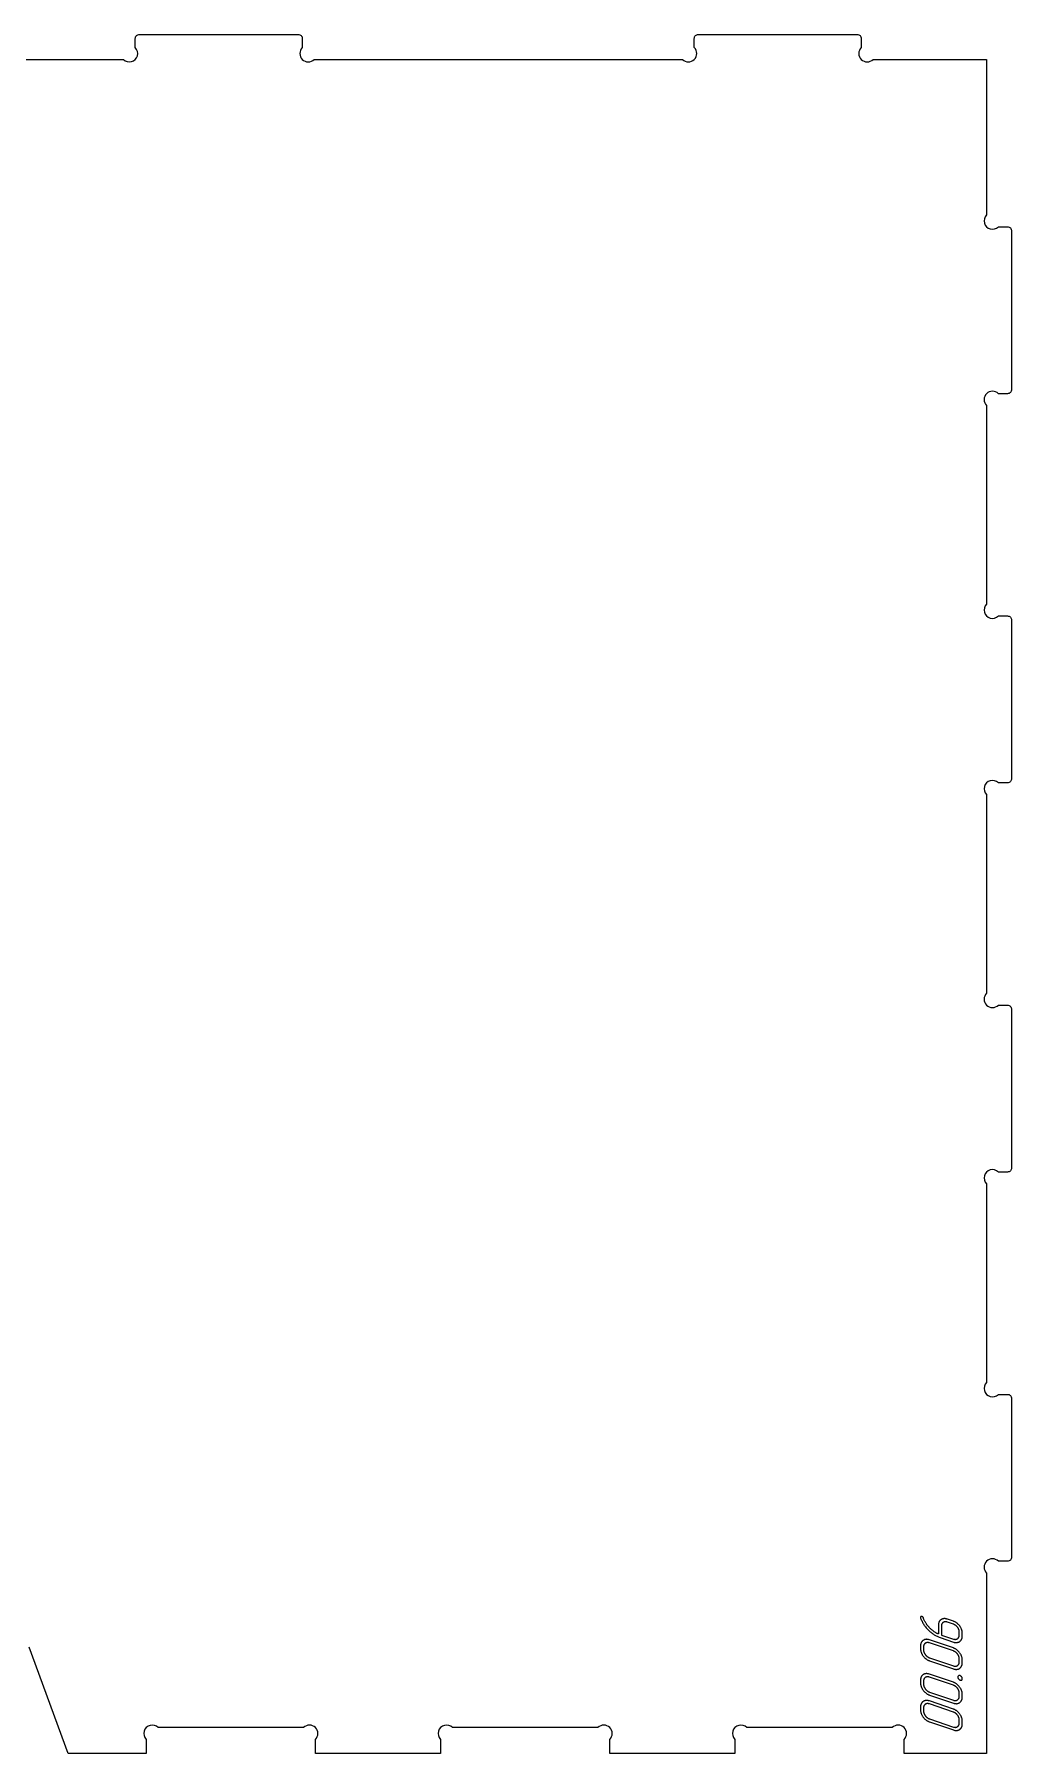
# Model space of a CAD drawing. Header units: millimetres. Extents: x 10 to 1367, y -717 to -10.
# Drawn here: x 662.7 to 896.8, y -422.2 to -10.2 of the extents above; entities that cross this region are included whole.
import ezdxf

# ---------------------------------------------------------------- set-up
doc = ezdxf.new("R2010")
doc.units = ezdxf.units.MM
doc.layers.add('cut', color=7, linetype='Continuous', lineweight=0)
doc.layers.add('mark', color=7, linetype='Continuous', lineweight=0)

msp = doc.modelspace()

# ---------------------------------------------------------------- linework, layer by layer
at = {"layer": 'cut'}
msp.add_lwpolyline([(595.81, -16.18), (684.04, -16.18, 1), (686.87, -13.35), (686.87, -11.18, -0.414214), (687.87, -10.18), (725.87, -10.18, -0.414214), (726.87, -11.18), (726.87, -13.35, 1), (729.7, -16.18), (817.93, -16.18, 1), (820.75, -13.35), (820.75, -11.18, -0.414214), (821.75, -10.18), (859.75, -10.18, -0.414214), (860.75, -11.18), (860.75, -13.35, 1), (863.58, -16.18), (890.75, -16.18), (890.75, -53.45, 1), (893.58, -56.28), (895.75, -56.28, -0.414214), (896.75, -57.28), (896.75, -95.28, -0.414214), (895.75, -96.28), (893.58, -96.28, 1), (890.75, -99.11), (890.75, -146.72, 1), (893.58, -149.54), (895.75, -149.54, -0.414214), (896.75, -150.54), (896.75, -188.54, -0.414214), (895.75, -189.54), (893.58, -189.54, 1), (890.75, -192.37), (890.75, -239.98, 1), (893.58, -242.81), (895.75, -242.81, -0.414214), (896.75, -243.81), (896.75, -281.81, -0.414214), (895.75, -282.81), (893.58, -282.81, 1), (890.75, -285.64), (890.75, -333.25, 1), (893.58, -336.08), (895.75, -336.08, -0.414214), (896.75, -337.08), (896.75, -375.08, -0.414214), (895.75, -376.08), (893.58, -376.08, 1), (890.75, -378.91), (890.75, -422.18), (871, -422.18), (871, -418.76, 1), (868.18, -415.93), (833.33, -415.93, 1), (830.5, -418.76), (830.5, -422.18), (800.5, -422.18), (800.5, -418.76, 1), (797.68, -415.93), (762.83, -415.93, 1), (760, -418.76), (760, -422.18), (730, -422.18), (730, -418.76, 1), (727.18, -415.93), (692.33, -415.93, 1), (689.5, -418.76), (689.5, -422.18), (670.75, -422.18), (661.46, -396.64, 1)], format="xyb", dxfattribs=at)
at = {"layer": 'mark'}
for points in [[(882.8, -390.44), (881.37, -389.95), (881.26, -389.92), (881.15, -389.89), (881.05, -389.87), (880.94, -389.85), (880.84, -389.83), (880.74, -389.83), (880.64, -389.82), (880.54, -389.83), (880.45, -389.84), (880.36, -389.85), (880.27, -389.87), (880.18, -389.9), (880.1, -389.93), (880.01, -389.97), (879.93, -390.01), (879.85, -390.06), (879.78, -390.11), (879.71, -390.17), (879.64, -390.23), (879.58, -390.3), (879.53, -390.37), (879.47, -390.44), (879.43, -390.52), (879.39, -390.6), (879.35, -390.68), (879.32, -390.77), (879.29, -390.86), (879.27, -390.96), (879.25, -391.06), (879.24, -391.16), (879.23, -391.27), (879.23, -391.38), (879.23, -393.51), (879.11, -393.47), (879, -393.42), (878.87, -393.36), (878.75, -393.3), (878.63, -393.23), (878.5, -393.15), (878.37, -393.07), (878.24, -392.98), (878.11, -392.89), (877.98, -392.79), (877.85, -392.7), (877.73, -392.6), (877.61, -392.5), (877.5, -392.4), (877.39, -392.3), (877.28, -392.2), (877.2, -392.12), (877.13, -392.05), (877.05, -391.97), (876.98, -391.89), (876.91, -391.82), (876.85, -391.74), (876.78, -391.67), (876.72, -391.59), (876.66, -391.52), (876.6, -391.44), (876.55, -391.37), (876.49, -391.3), (876.44, -391.23), (876.39, -391.16), (876.35, -391.09), (876.3, -391.02), (876.2, -390.85), (876.1, -390.69), (876.01, -390.52), (875.92, -390.36), (875.77, -390), (875.69, -389.82), (875.65, -389.67), (875.63, -389.63), (875.61, -389.59), (875.59, -389.56), (875.57, -389.53), (875.55, -389.5), (875.53, -389.47), (875.51, -389.45), (875.49, -389.43), (875.45, -389.4), (875.41, -389.37), (875.37, -389.34), (875.32, -389.32), (875.28, -389.31), (875.25, -389.31), (875.21, -389.3), (875.18, -389.3), (875.15, -389.31), (875.12, -389.31), (875.09, -389.32), (875.06, -389.33), (875.03, -389.35), (875.01, -389.37), (874.99, -389.39), (874.97, -389.41), (874.96, -389.44), (874.95, -389.47), (874.95, -389.5), (874.95, -389.53), (874.97, -389.69), (875.05, -389.9), (875.13, -390.11), (875.22, -390.31), (875.31, -390.51), (875.41, -390.71), (875.52, -390.9), (875.63, -391.09), (875.75, -391.28), (875.87, -391.47), (876, -391.65), (876.14, -391.82), (876.28, -392), (876.43, -392.17), (876.58, -392.34), (876.74, -392.51), (876.9, -392.67), (877.06, -392.82), (877.22, -392.96), (877.38, -393.09), (877.54, -393.22), (877.7, -393.35), (877.87, -393.46), (878.04, -393.58), (878.2, -393.69), (878.38, -393.79), (878.55, -393.89), (878.72, -393.98), (878.9, -394.07), (879.08, -394.15), (879.26, -394.22), (879.44, -394.3), (879.63, -394.36), (882.8, -395.44), (882.92, -395.48), (883.03, -395.51), (883.13, -395.53), (883.24, -395.55), (883.34, -395.56), (883.44, -395.56), (883.54, -395.56), (883.63, -395.56), (883.73, -395.55), (883.82, -395.53), (883.91, -395.5), (884, -395.47), (884.08, -395.44), (884.17, -395.4), (884.25, -395.35), (884.33, -395.3), (884.4, -395.24), (884.47, -395.18), (884.54, -395.12), (884.6, -395.05), (884.65, -394.98), (884.7, -394.91), (884.75, -394.83), (884.79, -394.75), (884.83, -394.67), (884.86, -394.59), (884.89, -394.5), (884.91, -394.41), (884.92, -394.32), (884.94, -394.23), (884.94, -394.13), (884.95, -394.03), (884.95, -393.31), (884.94, -393.2), (884.94, -393.09), (884.92, -392.98), (884.91, -392.87), (884.89, -392.76), (884.86, -392.65), (884.83, -392.54), (884.79, -392.43), (884.75, -392.32), (884.7, -392.22), (884.65, -392.11), (884.59, -392), (884.53, -391.9), (884.47, -391.79), (884.4, -391.69), (884.32, -391.58), (884.24, -391.48), (884.16, -391.38), (884.08, -391.29), (883.99, -391.2), (883.9, -391.11), (883.81, -391.03), (883.72, -390.95), (883.63, -390.88), (883.53, -390.81), (883.44, -390.74), (883.34, -390.68), (883.23, -390.63), (883.13, -390.57), (883.02, -390.52), (882.91, -390.48)], [(882.8, -391.15), (881.37, -390.67), (881.3, -390.65), (881.23, -390.63), (881.16, -390.61), (881.09, -390.6), (881.02, -390.59), (880.95, -390.58), (880.89, -390.58), (880.83, -390.59), (880.76, -390.59), (880.7, -390.6), (880.64, -390.61), (880.58, -390.63), (880.53, -390.65), (880.47, -390.68), (880.42, -390.7), (880.36, -390.74), (880.31, -390.77), (880.27, -390.81), (880.22, -390.85), (880.18, -390.89), (880.14, -390.94), (880.11, -390.99), (880.08, -391.04), (880.05, -391.09), (880.03, -391.15), (880, -391.2), (879.99, -391.27), (879.97, -391.33), (879.96, -391.4), (879.95, -391.47), (879.95, -391.54), (879.95, -391.61), (879.95, -393.76), (882.8, -394.73), (882.87, -394.75), (882.95, -394.77), (883.01, -394.78), (883.08, -394.79), (883.15, -394.8), (883.22, -394.81), (883.28, -394.81), (883.34, -394.8), (883.41, -394.79), (883.47, -394.78), (883.53, -394.77), (883.58, -394.75), (883.64, -394.73), (883.7, -394.7), (883.75, -394.67), (883.81, -394.64), (883.86, -394.6), (883.91, -394.56), (883.95, -394.52), (883.99, -394.47), (884.03, -394.43), (884.07, -394.38), (884.1, -394.33), (884.13, -394.28), (884.15, -394.22), (884.17, -394.17), (884.19, -394.11), (884.21, -394.05), (884.22, -393.98), (884.23, -393.92), (884.23, -393.85), (884.23, -393.78), (884.23, -393.07), (884.23, -392.99), (884.23, -392.92), (884.22, -392.85), (884.21, -392.77), (884.19, -392.7), (884.17, -392.63), (884.15, -392.55), (884.13, -392.48), (884.1, -392.41), (884.07, -392.34), (884.04, -392.27), (884, -392.19), (883.96, -392.12), (883.91, -392.05), (883.87, -391.98), (883.82, -391.91), (883.77, -391.85), (883.71, -391.78), (883.66, -391.72), (883.6, -391.66), (883.54, -391.6), (883.48, -391.55), (883.42, -391.5), (883.36, -391.45), (883.29, -391.4), (883.23, -391.36), (883.16, -391.32), (883.09, -391.28), (883.02, -391.24), (882.95, -391.21), (882.88, -391.18)], [(882.8, -396.86), (877.09, -394.92), (876.98, -394.88), (876.87, -394.86), (876.76, -394.83), (876.66, -394.81), (876.56, -394.8), (876.46, -394.79), (876.36, -394.79), (876.26, -394.8), (876.17, -394.81), (876.08, -394.82), (875.99, -394.85), (875.9, -394.87), (875.81, -394.91), (875.73, -394.95), (875.65, -394.99), (875.57, -395.04), (875.5, -395.09), (875.42, -395.15), (875.36, -395.21), (875.3, -395.28), (875.24, -395.35), (875.19, -395.42), (875.14, -395.5), (875.1, -395.58), (875.07, -395.66), (875.03, -395.75), (875.01, -395.84), (874.99, -395.93), (874.97, -396.03), (874.96, -396.13), (874.95, -396.23), (874.95, -396.34), (874.95, -397.06), (874.95, -397.17), (874.96, -397.28), (874.97, -397.39), (874.99, -397.5), (875.01, -397.61), (875.04, -397.72), (875.07, -397.83), (875.11, -397.94), (875.15, -398.05), (875.2, -398.16), (875.25, -398.27), (875.31, -398.37), (875.37, -398.48), (875.44, -398.58), (875.51, -398.69), (875.59, -398.8), (875.67, -398.9), (875.75, -399), (875.84, -399.09), (875.92, -399.18), (876.01, -399.27), (876.1, -399.35), (876.19, -399.43), (876.29, -399.5), (876.38, -399.57), (876.48, -399.63), (876.57, -399.69), (876.67, -399.75), (876.78, -399.8), (876.88, -399.85), (876.98, -399.89), (877.09, -399.93), (882.8, -401.87), (882.91, -401.9), (883.02, -401.93), (883.13, -401.96), (883.24, -401.97), (883.34, -401.99), (883.44, -401.99), (883.54, -401.99), (883.63, -401.99), (883.73, -401.97), (883.82, -401.96), (883.91, -401.93), (884, -401.9), (884.08, -401.87), (884.16, -401.83), (884.25, -401.78), (884.32, -401.73), (884.4, -401.67), (884.47, -401.61), (884.54, -401.54), (884.6, -401.48), (884.65, -401.41), (884.7, -401.34), (884.75, -401.26), (884.79, -401.18), (884.83, -401.1), (884.86, -401.02), (884.89, -400.93), (884.91, -400.84), (884.92, -400.75), (884.94, -400.65), (884.94, -400.56), (884.95, -400.45), (884.95, -399.74), (884.94, -399.63), (884.94, -399.52), (884.92, -399.41), (884.91, -399.3), (884.88, -399.19), (884.86, -399.08), (884.83, -398.97), (884.79, -398.86), (884.75, -398.75), (884.7, -398.64), (884.65, -398.54), (884.59, -398.43), (884.53, -398.32), (884.46, -398.22), (884.39, -398.11), (884.31, -398), (884.23, -397.9), (884.15, -397.8), (884.07, -397.71), (883.98, -397.62), (883.89, -397.53), (883.81, -397.45), (883.71, -397.37), (883.62, -397.3), (883.52, -397.23), (883.43, -397.16), (883.33, -397.1), (883.23, -397.05), (883.12, -396.99), (883.02, -396.95), (882.91, -396.9)], [(882.8, -397.58), (877.09, -395.63), (877.02, -395.61), (876.95, -395.59), (876.88, -395.58), (876.81, -395.56), (876.74, -395.56), (876.67, -395.55), (876.61, -395.55), (876.54, -395.55), (876.48, -395.56), (876.42, -395.57), (876.36, -395.59), (876.3, -395.6), (876.25, -395.63), (876.19, -395.65), (876.14, -395.68), (876.08, -395.71), (876.03, -395.75), (875.98, -395.79), (875.94, -395.83), (875.9, -395.87), (875.86, -395.92), (875.83, -395.97), (875.79, -396.02), (875.77, -396.07), (875.74, -396.13), (875.72, -396.18), (875.7, -396.24), (875.69, -396.31), (875.68, -396.37), (875.67, -396.44), (875.66, -396.51), (875.66, -396.58), (875.66, -397.3), (875.66, -397.37), (875.67, -397.45), (875.68, -397.52), (875.69, -397.59), (875.7, -397.67), (875.72, -397.74), (875.74, -397.81), (875.76, -397.88), (875.79, -397.96), (875.82, -398.03), (875.86, -398.1), (875.9, -398.17), (875.94, -398.24), (875.98, -398.31), (876.03, -398.38), (876.08, -398.45), (876.13, -398.52), (876.19, -398.59), (876.24, -398.65), (876.3, -398.71), (876.36, -398.77), (876.42, -398.82), (876.48, -398.87), (876.54, -398.92), (876.6, -398.97), (876.67, -399.01), (876.74, -399.05), (876.8, -399.09), (876.87, -399.12), (876.94, -399.16), (877.02, -399.19), (877.09, -399.21), (882.8, -401.15), (882.87, -401.18), (882.95, -401.2), (883.01, -401.21), (883.08, -401.22), (883.15, -401.23), (883.22, -401.23), (883.28, -401.23), (883.34, -401.23), (883.41, -401.22), (883.47, -401.21), (883.53, -401.2), (883.58, -401.18), (883.64, -401.15), (883.7, -401.13), (883.75, -401.1), (883.81, -401.06), (883.86, -401.03), (883.91, -400.99), (883.95, -400.95), (883.99, -400.9), (884.03, -400.86), (884.07, -400.81), (884.1, -400.76), (884.13, -400.71), (884.15, -400.65), (884.17, -400.6), (884.19, -400.54), (884.21, -400.48), (884.22, -400.41), (884.23, -400.35), (884.23, -400.28), (884.23, -400.21), (884.23, -399.5), (884.23, -399.43), (884.23, -399.35), (884.22, -399.28), (884.21, -399.21), (884.19, -399.14), (884.17, -399.07), (884.15, -398.99), (884.13, -398.92), (884.1, -398.85), (884.07, -398.78), (884.04, -398.71), (884, -398.64), (883.96, -398.56), (883.92, -398.49), (883.87, -398.42), (883.82, -398.35), (883.77, -398.28), (883.72, -398.22), (883.66, -398.15), (883.61, -398.09), (883.55, -398.03), (883.49, -397.98), (883.43, -397.92), (883.37, -397.87), (883.3, -397.83), (883.23, -397.78), (883.17, -397.74), (883.1, -397.7), (883.03, -397.67), (882.95, -397.63), (882.88, -397.6)], [(882.8, -405.08), (877.09, -403.13), (876.98, -403.1), (876.87, -403.07), (876.76, -403.05), (876.66, -403.03), (876.56, -403.02), (876.46, -403.01), (876.36, -403.01), (876.26, -403.01), (876.17, -403.02), (876.08, -403.04), (875.99, -403.06), (875.9, -403.09), (875.81, -403.12), (875.73, -403.16), (875.65, -403.2), (875.57, -403.25), (875.5, -403.31), (875.42, -403.37), (875.36, -403.43), (875.3, -403.49), (875.24, -403.56), (875.19, -403.64), (875.14, -403.71), (875.1, -403.79), (875.07, -403.87), (875.03, -403.96), (875.01, -404.05), (874.99, -404.15), (874.97, -404.24), (874.96, -404.34), (874.95, -404.45), (874.95, -404.56), (874.95, -405.27), (874.95, -405.38), (874.96, -405.49), (874.97, -405.61), (874.99, -405.72), (875.01, -405.83), (875.04, -405.94), (875.07, -406.05), (875.11, -406.16), (875.15, -406.26), (875.2, -406.37), (875.25, -406.48), (875.31, -406.59), (875.37, -406.69), (875.44, -406.8), (875.51, -406.9), (875.59, -407.01), (875.67, -407.11), (875.75, -407.21), (875.84, -407.31), (875.92, -407.4), (876.01, -407.48), (876.1, -407.56), (876.19, -407.64), (876.29, -407.71), (876.38, -407.78), (876.48, -407.85), (876.57, -407.91), (876.67, -407.96), (876.78, -408.01), (876.88, -408.06), (876.98, -408.1), (877.09, -408.14), (882.8, -410.08), (882.91, -410.12), (883.02, -410.15), (883.13, -410.17), (883.24, -410.19), (883.34, -410.2), (883.44, -410.21), (883.54, -410.21), (883.63, -410.2), (883.73, -410.19), (883.82, -410.17), (883.91, -410.15), (884, -410.12), (884.08, -410.08), (884.16, -410.04), (884.25, -409.99), (884.32, -409.94), (884.4, -409.88), (884.47, -409.82), (884.54, -409.76), (884.6, -409.69), (884.65, -409.62), (884.7, -409.55), (884.75, -409.48), (884.79, -409.4), (884.83, -409.32), (884.86, -409.23), (884.89, -409.15), (884.91, -409.06), (884.92, -408.96), (884.94, -408.87), (884.94, -408.77), (884.95, -408.67), (884.95, -407.95), (884.94, -407.84), (884.94, -407.73), (884.92, -407.62), (884.91, -407.51), (884.88, -407.4), (884.86, -407.29), (884.83, -407.18), (884.79, -407.07), (884.75, -406.97), (884.7, -406.86), (884.65, -406.75), (884.59, -406.64), (884.53, -406.54), (884.46, -406.43), (884.39, -406.32), (884.31, -406.22), (884.23, -406.11), (884.15, -406.02), (884.07, -405.92), (883.98, -405.83), (883.89, -405.74), (883.81, -405.66), (883.71, -405.58), (883.62, -405.51), (883.52, -405.44), (883.43, -405.38), (883.33, -405.32), (883.23, -405.26), (883.12, -405.21), (883.02, -405.16), (882.91, -405.12)], [(883.87, -403.84), (883.88, -403.89), (883.88, -403.94), (883.89, -403.98), (883.9, -404.03), (883.92, -404.08), (883.94, -404.12), (883.96, -404.16), (883.99, -404.2), (884.02, -404.24), (884.06, -404.28), (884.09, -404.32), (884.13, -404.36), (884.17, -404.39), (884.2, -404.42), (884.24, -404.45), (884.27, -404.48), (884.3, -404.5), (884.33, -404.52), (884.35, -404.53), (884.38, -404.55), (884.4, -404.56), (884.41, -404.56), (884.42, -404.56), (884.44, -404.57), (884.48, -404.58), (884.51, -404.58), (884.55, -404.59), (884.59, -404.59), (884.63, -404.59), (884.66, -404.59), (884.7, -404.58), (884.73, -404.57), (884.76, -404.56), (884.8, -404.55), (884.82, -404.53), (884.84, -404.51), (884.86, -404.49), (884.88, -404.47), (884.89, -404.45), (884.9, -404.43), (884.92, -404.4), (884.93, -404.37), (884.93, -404.34), (884.94, -404.31), (884.94, -404.27), (884.95, -404.24), (884.95, -404.2), (884.94, -404.16), (884.94, -404.12), (884.94, -404.08), (884.93, -404.04), (884.92, -404.01), (884.91, -403.97), (884.89, -403.93), (884.88, -403.9), (884.86, -403.87), (884.84, -403.83), (884.81, -403.8), (884.79, -403.77), (884.76, -403.74), (884.71, -403.68), (884.65, -403.63), (884.6, -403.59), (884.54, -403.55), (884.48, -403.52), (884.42, -403.49), (884.39, -403.48), (884.36, -403.47), (884.33, -403.47), (884.3, -403.46), (884.27, -403.46), (884.25, -403.46), (884.22, -403.47), (884.19, -403.47), (884.16, -403.48), (884.13, -403.49), (884.11, -403.5), (884.08, -403.51), (884.03, -403.55), (884, -403.57), (883.98, -403.59), (883.96, -403.61), (883.94, -403.63), (883.93, -403.65), (883.91, -403.68), (883.9, -403.7), (883.89, -403.73), (883.88, -403.75), (883.88, -403.78), (883.88, -403.81)], [(882.8, -405.79), (877.09, -403.85), (877.02, -403.83), (876.95, -403.81), (876.88, -403.79), (876.81, -403.78), (876.74, -403.77), (876.67, -403.77), (876.61, -403.77), (876.54, -403.77), (876.48, -403.78), (876.42, -403.79), (876.36, -403.8), (876.3, -403.82), (876.25, -403.84), (876.19, -403.87), (876.14, -403.89), (876.08, -403.93), (876.03, -403.96), (875.98, -404), (875.94, -404.04), (875.9, -404.09), (875.86, -404.13), (875.83, -404.18), (875.79, -404.23), (875.77, -404.28), (875.74, -404.34), (875.72, -404.4), (875.7, -404.46), (875.69, -404.52), (875.68, -404.59), (875.67, -404.66), (875.66, -404.73), (875.66, -404.8), (875.66, -405.51), (875.66, -405.59), (875.67, -405.66), (875.68, -405.73), (875.69, -405.81), (875.7, -405.88), (875.72, -405.95), (875.74, -406.03), (875.76, -406.1), (875.79, -406.17), (875.82, -406.24), (875.86, -406.31), (875.9, -406.38), (875.94, -406.45), (875.98, -406.53), (876.03, -406.6), (876.08, -406.67), (876.13, -406.73), (876.19, -406.8), (876.24, -406.86), (876.3, -406.92), (876.36, -406.98), (876.42, -407.04), (876.48, -407.09), (876.54, -407.14), (876.6, -407.18), (876.67, -407.23), (876.74, -407.27), (876.8, -407.3), (876.87, -407.34), (876.94, -407.37), (877.02, -407.4), (877.09, -407.43), (882.8, -409.37), (882.87, -409.39), (882.95, -409.41), (883.01, -409.43), (883.08, -409.44), (883.15, -409.44), (883.22, -409.45), (883.28, -409.45), (883.34, -409.44), (883.41, -409.44), (883.47, -409.43), (883.53, -409.41), (883.58, -409.39), (883.64, -409.37), (883.7, -409.34), (883.75, -409.31), (883.81, -409.28), (883.86, -409.24), (883.91, -409.2), (883.95, -409.16), (883.99, -409.12), (884.03, -409.07), (884.07, -409.02), (884.1, -408.97), (884.13, -408.92), (884.15, -408.87), (884.17, -408.81), (884.19, -408.75), (884.21, -408.69), (884.22, -408.63), (884.23, -408.56), (884.23, -408.5), (884.23, -408.43), (884.23, -407.71), (884.23, -407.64), (884.23, -407.57), (884.22, -407.5), (884.21, -407.42), (884.19, -407.35), (884.17, -407.28), (884.15, -407.21), (884.13, -407.14), (884.1, -407.06), (884.07, -406.99), (884.04, -406.92), (884, -406.85), (883.96, -406.78), (883.92, -406.71), (883.87, -406.64), (883.82, -406.57), (883.77, -406.5), (883.72, -406.43), (883.66, -406.37), (883.61, -406.3), (883.55, -406.25), (883.49, -406.19), (883.43, -406.14), (883.37, -406.09), (883.3, -406.04), (883.23, -406), (883.17, -405.96), (883.1, -405.92), (883.03, -405.88), (882.95, -405.85), (882.88, -405.82)], [(882.8, -411.5), (877.09, -409.56), (876.98, -409.53), (876.87, -409.5), (876.76, -409.47), (876.66, -409.46), (876.56, -409.44), (876.46, -409.44), (876.36, -409.44), (876.26, -409.44), (876.17, -409.45), (876.08, -409.47), (875.99, -409.49), (875.9, -409.52), (875.81, -409.55), (875.73, -409.59), (875.65, -409.63), (875.57, -409.68), (875.5, -409.74), (875.42, -409.8), (875.36, -409.86), (875.3, -409.92), (875.24, -409.99), (875.19, -410.06), (875.14, -410.14), (875.1, -410.22), (875.07, -410.3), (875.03, -410.39), (875.01, -410.48), (874.99, -410.57), (874.97, -410.67), (874.96, -410.77), (874.95, -410.88), (874.95, -410.98), (874.95, -411.7), (874.95, -411.81), (874.96, -411.92), (874.97, -412.03), (874.99, -412.15), (875.01, -412.26), (875.04, -412.37), (875.07, -412.47), (875.11, -412.58), (875.15, -412.69), (875.2, -412.8), (875.25, -412.91), (875.31, -413.01), (875.37, -413.12), (875.44, -413.23), (875.51, -413.33), (875.59, -413.44), (875.67, -413.54), (875.75, -413.64), (875.84, -413.73), (875.92, -413.82), (876.01, -413.91), (876.1, -413.99), (876.19, -414.07), (876.29, -414.14), (876.38, -414.21), (876.48, -414.27), (876.57, -414.33), (876.67, -414.39), (876.78, -414.44), (876.88, -414.49), (876.98, -414.53), (877.09, -414.57), (882.8, -416.51), (882.91, -416.55), (883.02, -416.58), (883.13, -416.6), (883.24, -416.62), (883.34, -416.63), (883.44, -416.63), (883.54, -416.63), (883.63, -416.63), (883.73, -416.62), (883.82, -416.6), (883.91, -416.58), (884, -416.55), (884.08, -416.51), (884.16, -416.47), (884.25, -416.42), (884.32, -416.37), (884.4, -416.31), (884.47, -416.25), (884.54, -416.19), (884.6, -416.12), (884.65, -416.05), (884.7, -415.98), (884.75, -415.9), (884.79, -415.83), (884.83, -415.74), (884.86, -415.66), (884.89, -415.57), (884.91, -415.48), (884.92, -415.39), (884.94, -415.3), (884.94, -415.2), (884.95, -415.1), (884.95, -414.38), (884.94, -414.27), (884.94, -414.16), (884.92, -414.05), (884.91, -413.94), (884.88, -413.83), (884.86, -413.72), (884.83, -413.61), (884.79, -413.5), (884.75, -413.39), (884.7, -413.29), (884.65, -413.18), (884.59, -413.07), (884.53, -412.96), (884.46, -412.86), (884.39, -412.75), (884.31, -412.65), (884.23, -412.54), (884.15, -412.44), (884.07, -412.35), (883.98, -412.26), (883.89, -412.17), (883.81, -412.09), (883.71, -412.01), (883.62, -411.94), (883.52, -411.87), (883.43, -411.81), (883.33, -411.74), (883.23, -411.69), (883.12, -411.64), (883.02, -411.59), (882.91, -411.54)], [(882.8, -412.22), (877.09, -410.28), (877.02, -410.25), (876.95, -410.23), (876.88, -410.22), (876.81, -410.21), (876.74, -410.2), (876.67, -410.19), (876.61, -410.19), (876.54, -410.2), (876.48, -410.2), (876.42, -410.21), (876.36, -410.23), (876.3, -410.25), (876.25, -410.27), (876.19, -410.29), (876.14, -410.32), (876.08, -410.36), (876.03, -410.39), (875.98, -410.43), (875.94, -410.47), (875.9, -410.51), (875.86, -410.56), (875.83, -410.61), (875.79, -410.66), (875.77, -410.71), (875.74, -410.77), (875.72, -410.83), (875.7, -410.89), (875.69, -410.95), (875.68, -411.02), (875.67, -411.08), (875.66, -411.15), (875.66, -411.23), (875.66, -411.94), (875.66, -412.02), (875.67, -412.09), (875.68, -412.16), (875.69, -412.24), (875.7, -412.31), (875.72, -412.38), (875.74, -412.45), (875.76, -412.53), (875.79, -412.6), (875.82, -412.67), (875.86, -412.74), (875.9, -412.81), (875.94, -412.88), (875.98, -412.95), (876.03, -413.02), (876.08, -413.09), (876.13, -413.16), (876.19, -413.23), (876.24, -413.29), (876.3, -413.35), (876.36, -413.41), (876.42, -413.46), (876.48, -413.52), (876.54, -413.56), (876.6, -413.61), (876.67, -413.65), (876.74, -413.69), (876.8, -413.73), (876.87, -413.77), (876.94, -413.8), (877.02, -413.83), (877.09, -413.86), (882.8, -415.8), (882.87, -415.82), (882.95, -415.84), (883.01, -415.85), (883.08, -415.87), (883.15, -415.87), (883.22, -415.88), (883.28, -415.88), (883.34, -415.87), (883.41, -415.87), (883.47, -415.85), (883.53, -415.84), (883.58, -415.82), (883.64, -415.8), (883.7, -415.77), (883.75, -415.74), (883.81, -415.71), (883.86, -415.67), (883.91, -415.63), (883.95, -415.59), (883.99, -415.55), (884.03, -415.5), (884.07, -415.45), (884.1, -415.4), (884.13, -415.35), (884.15, -415.3), (884.17, -415.24), (884.19, -415.18), (884.21, -415.12), (884.22, -415.06), (884.23, -414.99), (884.23, -414.92), (884.23, -414.85), (884.23, -414.14), (884.23, -414.07), (884.23, -414), (884.22, -413.92), (884.21, -413.85), (884.19, -413.78), (884.17, -413.71), (884.15, -413.64), (884.13, -413.56), (884.1, -413.49), (884.07, -413.42), (884.04, -413.35), (884, -413.28), (883.96, -413.21), (883.92, -413.14), (883.87, -413.07), (883.82, -412.99), (883.77, -412.93), (883.72, -412.86), (883.66, -412.79), (883.61, -412.73), (883.55, -412.68), (883.49, -412.62), (883.43, -412.57), (883.37, -412.52), (883.3, -412.47), (883.23, -412.43), (883.17, -412.38), (883.1, -412.35), (883.03, -412.31), (882.95, -412.28), (882.88, -412.25)]]:
    msp.add_lwpolyline(points, close=True, dxfattribs=at)

doc.saveas('drawing.dxf')
